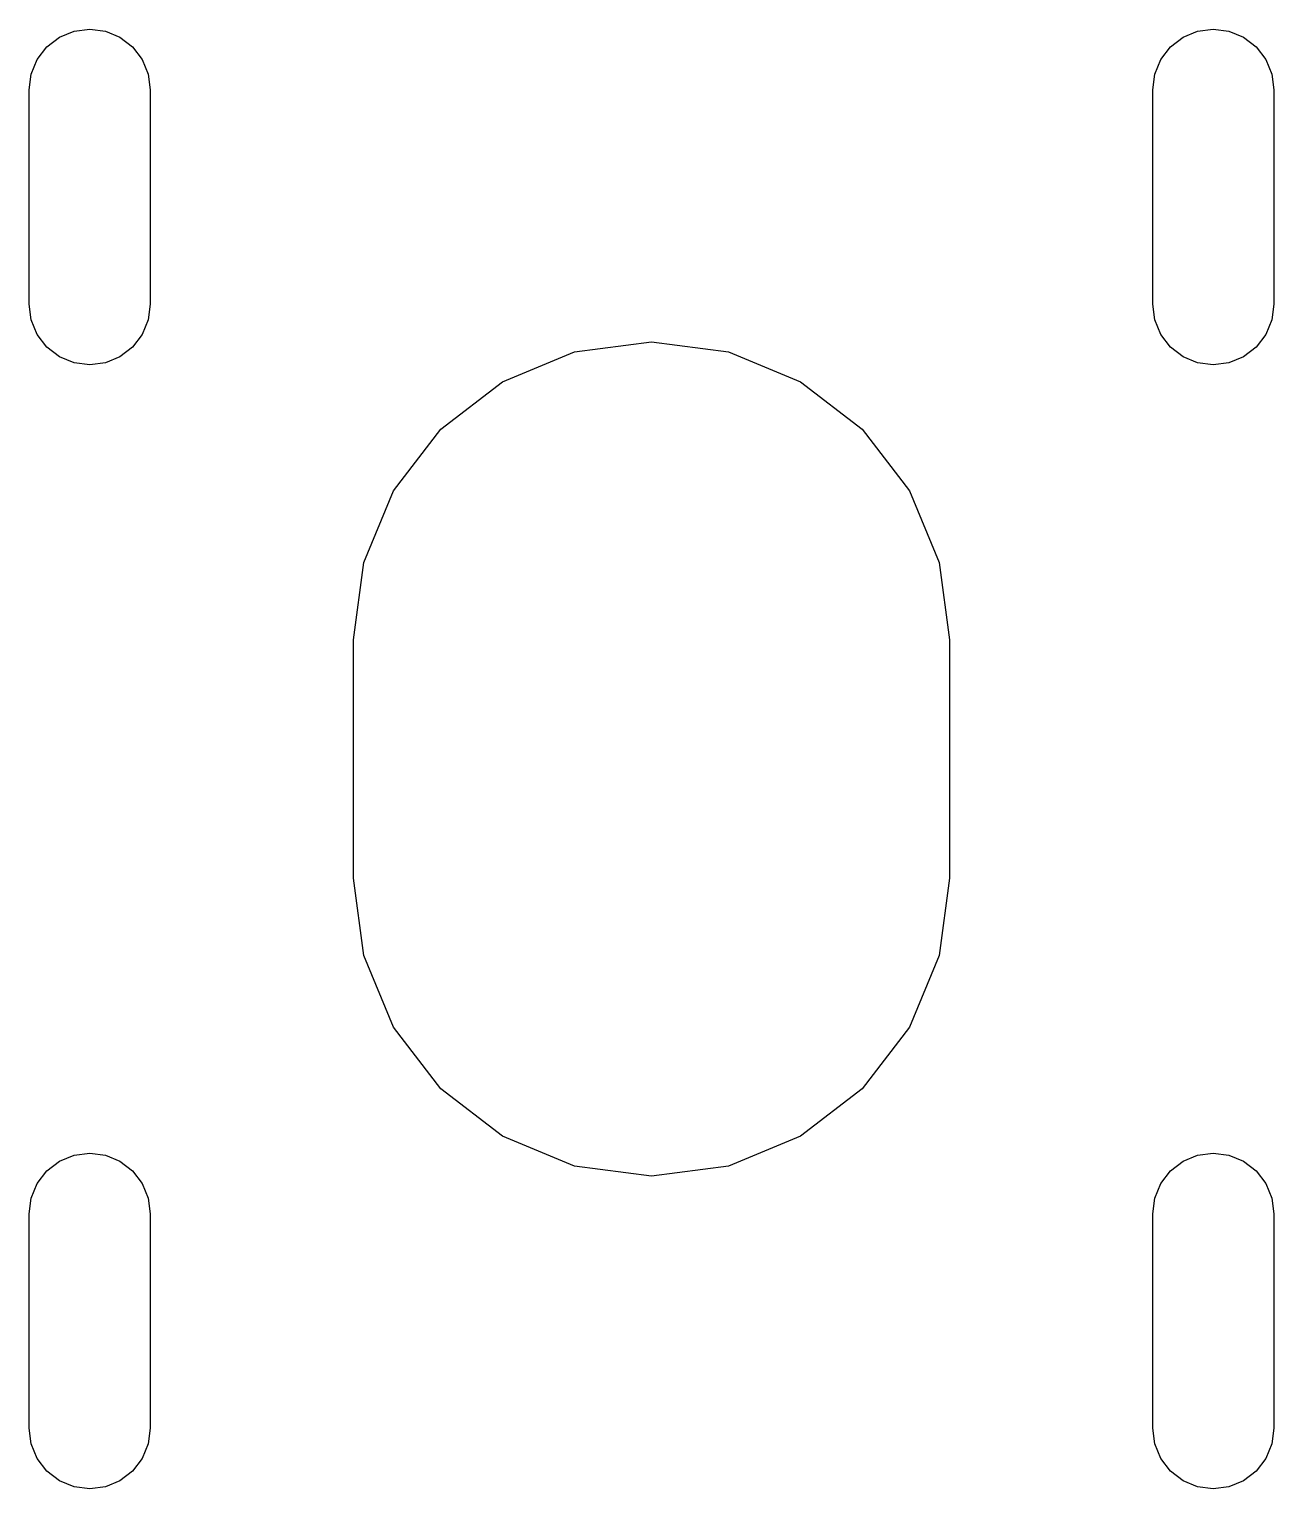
# Model space of a CAD drawing. Header units: metres. Extents: x 0 to 52.2, y 0 to 61.2.
import ezdxf

# ---------------------------------------------------------------- set-up
doc = ezdxf.new("R2010")
doc.units = ezdxf.units.M

msp = doc.modelspace()

# ---------------------------------------------------------------- linework, layer by layer
at = {"layer": 'Layer0'}
for points in [[(0.087, 49.023, 0), (0, 49.68, 0), (0, 58.68, 0), (0.087, 59.337, 0), (0.34, 59.95, 0), (0.744, 60.476, 0), (1.27, 60.88, 0), (1.883, 61.133, 0), (2.54, 61.22, 0), (3.197, 61.133, 0), (3.81, 60.88, 0), (4.336, 60.476, 0), (4.74, 59.95, 0), (4.993, 59.337, 0), (5.08, 58.68, 0), (5.08, 49.68, 0), (4.993, 49.023, 0), (4.74, 48.41, 0), (4.336, 47.884, 0), (3.81, 47.48, 0), (3.197, 47.227, 0), (2.54, 47.14, 0), (1.883, 47.227, 0), (1.27, 47.48, 0), (0.744, 47.884, 0), (0.34, 48.41, 0), (0.087, 49.023, 0)], [(47.227, 49.023, 0), (47.14, 49.68, 0), (47.14, 58.68, 0), (47.227, 59.337, 0), (47.48, 59.95, 0), (47.884, 60.476, 0), (48.41, 60.88, 0), (49.023, 61.133, 0), (49.68, 61.22, 0), (50.337, 61.133, 0), (50.95, 60.88, 0), (51.476, 60.476, 0), (51.88, 59.95, 0), (52.133, 59.337, 0), (52.22, 58.68, 0), (52.22, 49.68, 0), (52.133, 49.023, 0), (51.88, 48.41, 0), (51.476, 47.884, 0), (50.95, 47.48, 0), (50.337, 47.227, 0), (49.68, 47.14, 0), (49.023, 47.227, 0), (48.41, 47.48, 0), (47.884, 47.884, 0), (47.48, 48.41, 0), (47.227, 49.023, 0)], [(38.184, 38.845, 0), (38.61, 35.61, 0), (38.61, 25.61, 0), (38.184, 22.375, 0), (36.935, 19.36, 0), (34.949, 16.771, 0), (32.36, 14.785, 0), (29.345, 13.536, 0), (26.11, 13.11, 0), (22.875, 13.536, 0), (19.86, 14.785, 0), (17.271, 16.771, 0), (15.285, 19.36, 0), (14.036, 22.375, 0), (13.61, 25.61, 0), (13.61, 35.61, 0), (14.036, 38.845, 0), (15.285, 41.86, 0), (17.271, 44.449, 0), (19.86, 46.435, 0), (22.875, 47.684, 0), (26.11, 48.11, 0), (29.345, 47.684, 0), (32.36, 46.435, 0), (34.949, 44.449, 0), (36.935, 41.86, 0), (38.184, 38.845, 0)], [(0.087, 1.883, 0), (0, 2.54, 0), (0, 11.54, 0), (0.087, 12.197, 0), (0.34, 12.81, 0), (0.744, 13.336, 0), (1.27, 13.74, 0), (1.883, 13.993, 0), (2.54, 14.08, 0), (3.197, 13.993, 0), (3.81, 13.74, 0), (4.336, 13.336, 0), (4.74, 12.81, 0), (4.993, 12.197, 0), (5.08, 11.54, 0), (5.08, 2.54, 0), (4.993, 1.883, 0), (4.74, 1.27, 0), (4.336, 0.744, 0), (3.81, 0.34, 0), (3.197, 0.087, 0), (2.54, 0, 0), (1.883, 0.087, 0), (1.27, 0.34, 0), (0.744, 0.744, 0), (0.34, 1.27, 0), (0.087, 1.883, 0)], [(52.133, 12.197, 0), (52.22, 11.54, 0), (52.22, 2.54, 0), (52.133, 1.883, 0), (51.88, 1.27, 0), (51.476, 0.744, 0), (50.95, 0.34, 0), (50.337, 0.087, 0), (49.68, 0, 0), (49.023, 0.087, 0), (48.41, 0.34, 0), (47.884, 0.744, 0), (47.48, 1.27, 0), (47.227, 1.883, 0), (47.14, 2.54, 0), (47.14, 11.54, 0), (47.227, 12.197, 0), (47.48, 12.81, 0), (47.884, 13.336, 0), (48.41, 13.74, 0), (49.023, 13.993, 0), (49.68, 14.08, 0), (50.337, 13.993, 0), (50.95, 13.74, 0), (51.476, 13.336, 0), (51.88, 12.81, 0), (52.133, 12.197, 0)]]:
    msp.add_polyline3d(points, dxfattribs=at)

doc.saveas('drawing.dxf')
